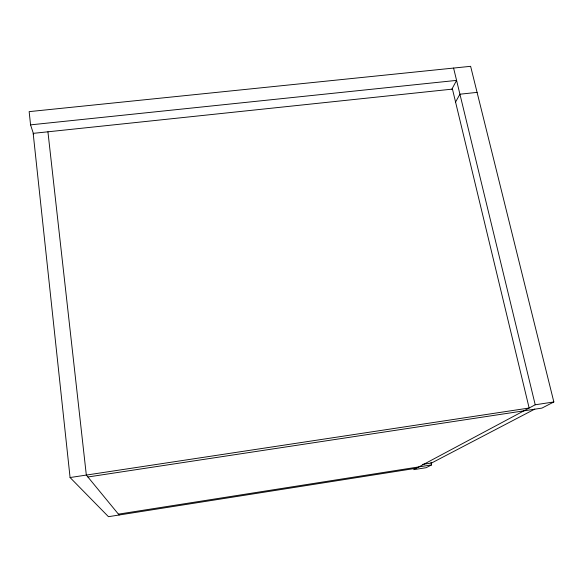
<?xml version="1.0" encoding="UTF-8"?>
<svg xmlns="http://www.w3.org/2000/svg" width="583" height="583" viewBox="0 0 583 583"><rect width="100%" height="100%" fill="white"/><g stroke="black" fill="none" stroke-linecap="round" stroke-linejoin="round"><path stroke-width="0.87" d="M451.876 89.199L456.576 80.388L30.564 124.864L29.15 111.63L470.619 66.316L553.85 401.964L541.913 408.107L87.902 476.989M455.52 102.127L459.921 94.206L477.083 92.376M553.85 401.964L535.223 404.777L413.733 469.65L426.151 467.697L431.573 464.906L431.019 462.239M534.771 409.106L431.653 462.975L422.34 464.432M416.415 468.222L108.453 516.684L70.077 477.535L33.173 133.361L452.452 89.104L529.145 408.02L70.077 477.535M118.436 514.148L431.573 464.906M119.136 515.008L86.328 475.072L47.93 131.802M30.564 124.864L33.661 134.374M453.589 68.065L535.223 404.777"/></g></svg>
